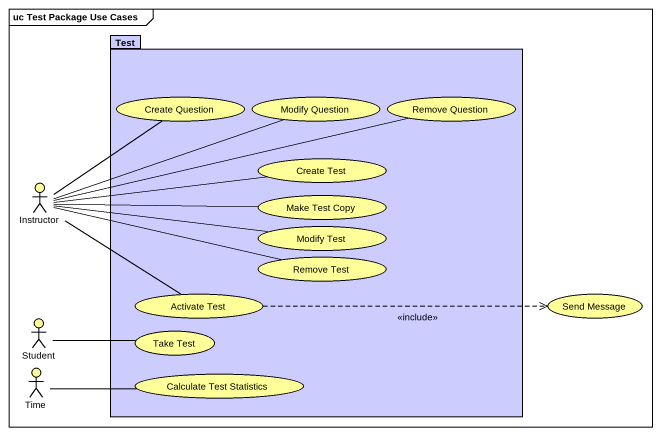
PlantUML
@startuml
mainframe uc Test Package Use Cases
package Test #CCCCFF {
  usecase "Create Question" as Create_Question #FFFF99
  usecase "Modify Question" as Modify_Question #FFFF99
  usecase "Remove Question" as Remove_Question #FFFF99
  usecase "Create Test" as Create_Test #FFFF99
  usecase "Make Test Copy" as Make_Test_Copy #FFFF99
  usecase "Modify Test" as Modify_Test #FFFF99
  usecase "Remove Test" as Remove_Test #FFFF99
  usecase "Take Test" as Take_Test #FFFF99
  usecase "Activate Test" as Activate_Test #FFFF99
  usecase "Calculate Test Statistics" as Calculate_Test_Statistics #FFFF99
}
actor Instructor #FFFF99
actor Student #FFFF99
usecase "Send Message" as Send_Message #FFFF99
actor Time #FFFF99
Instructor -up- Create_Question
Instructor -right- Modify_Question
Instructor -right- Remove_Question
Instructor -right- Create_Test
Instructor -right- Make_Test_Copy
Instructor -right- Modify_Test
Instructor -right- Remove_Test
Instructor -- Activate_Test
Student -right- Take_Test
Activate_Test .right.> Send_Message : <<include>>
Time -right- Calculate_Test_Statistics
@enduml
